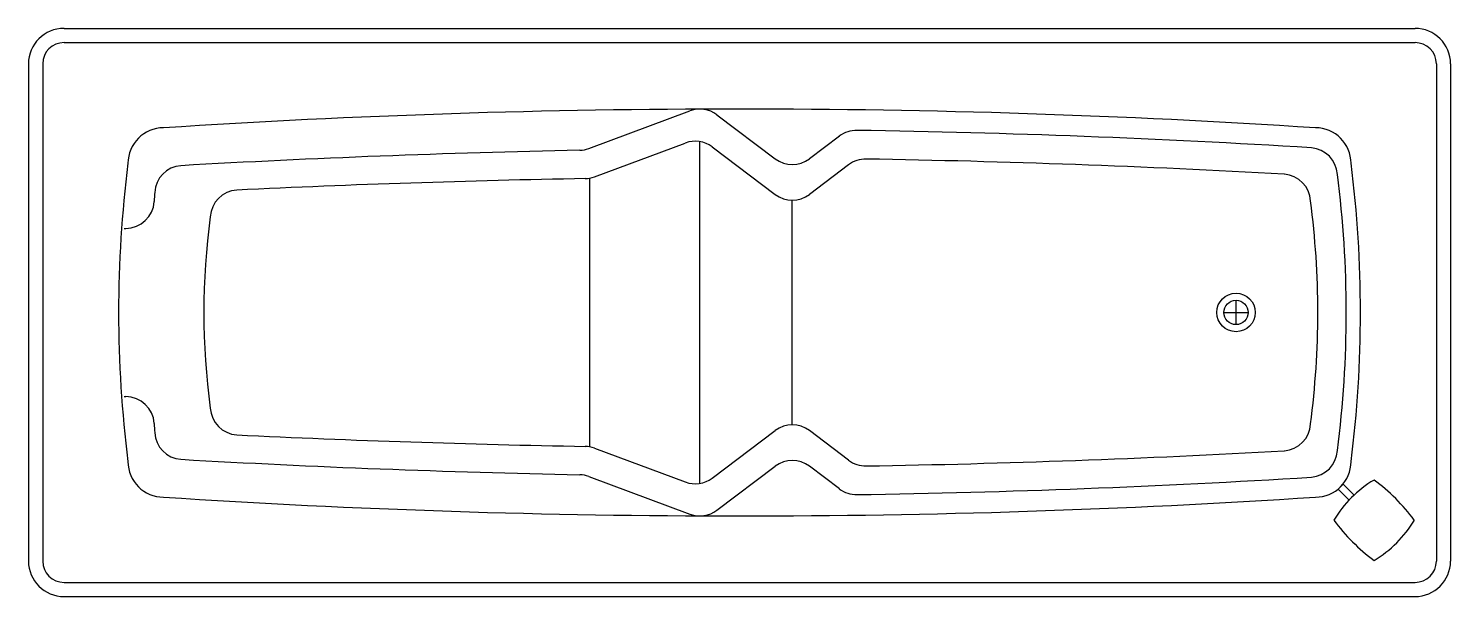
# Model space of a CAD drawing. Header units: millimetres. Extents: x 58.39 to 60.39, y 251.22 to 252.02.
import ezdxf

# ---------------------------------------------------------------- set-up
doc = ezdxf.new("R2010")
doc.units = ezdxf.units.MM
doc.layers.add('015', color=6, linetype='Continuous')
doc.layers.add('021', color=1, linetype='Continuous')

msp = doc.modelspace()

# ---------------------------------------------------------------- linework, layer by layer
at = {"layer": '015'}
for p, q in [((59.1781, 251.8513), (59.3201, 251.9041)), ((59.3582, 251.8986), (59.44, 251.8368)), ((59.3341, 251.3797), (59.3341, 251.861)), ((59.5303, 251.8686), (59.4882, 251.8368)), ((59.1858, 251.8115), (59.3135, 251.859)), ((59.3516, 251.8534), (59.44, 251.7867)), ((59.5433, 251.8283), (59.4882, 251.7867)), ((59.1796, 251.4316), (59.1796, 251.8091)), ((59.4641, 251.4621), (59.4641, 251.7786)), ((58.5246, 251.7388), (58.5268, 251.7388)), ((60.071, 251.6204), (60.1053, 251.6204)), ((60.0882, 251.6032), (60.0882, 251.6375)), ((58.5246, 251.5019), (58.5268, 251.5019)), ((59.3516, 251.3873), (59.44, 251.454)), ((59.5433, 251.4124), (59.4882, 251.454)), ((59.1858, 251.4292), (59.3135, 251.3817)), ((59.3582, 251.3421), (59.44, 251.4039)), ((59.5303, 251.3721), (59.4882, 251.4039)), ((59.1781, 251.3894), (59.3201, 251.3366)), ((60.2317, 251.3715), (60.2471, 251.3561)), ((60.2352, 251.375), (60.2388, 251.3785)), ((60.2388, 251.3785), (60.2541, 251.3632))]:
    msp.add_line(p, q, dxfattribs=at)
for radius in [0.0271, 0.0171]:
    msp.add_circle((60.0882, 251.6204), radius, dxfattribs=at)
for centre, radius, start, end in [((59.3899, 239.5125), 12.3943, 86.25291, 93.74709), ((59.3341, 251.8667), 0.04, 52.932, 110.4228), ((58.5799, 251.8304), 0.05, 90, 180), ((60.1999, 251.8304), 0.05, 0, 90), ((59.3275, 251.8215), 0.04, 52.932, 110.4228), ((59.5544, 251.8367), 0.04, 88.8418, 127.068), ((59.3394, 237.9279), 13.9505, 86.4874, 89.11366), ((59.4716, 236.6345), 15.2173, 91.15343, 93.26725), ((59.1641, 251.8887), 0.04, 271.5741, 290.4228), ((60.1909, 251.8123), 0.04, 3.5801, 85.4117), ((60.1838, 251.6204), 1.6672, 172.7636, 187.2364), ((58.6074, 251.7872), 0.04, 94.4575, 176.6381), ((59.4641, 251.8687), 0.04, 232.932, 307.068), ((59.5674, 251.7964), 0.04, 88.7438, 127.068), ((59.329, 237.1846), 14.6537, 86.76435, 89.06429), ((58.596, 251.6204), 1.6672, 352.7636, 7.2364), ((59.4853, 234.9324), 16.8794, 91.06033, 92.72489), ((59.1719, 251.8489), 0.04, 271.5276, 290.4228), ((60.1531, 251.7751), 0.04, 3.261, 85.6576), ((58.7039, 251.6204), 1.5393, 352.7441, 7.2559), ((64.8528, 251.4204), 6.2962, 176.63808, 176.75666), ((58.6856, 251.7529), 0.04, 93.9249, 176.9139), ((59.4641, 251.8186), 0.04, 232.932, 307.068), ((58.5268, 251.7788), 0.04, 270, 356.7567), ((58.9851, 251.6204), 1.2181, 352.5936, 7.4064), ((59.6468, 251.6204), 1.0102, 172.3398, 187.6602), ((58.5268, 251.4619), 0.04, 3.2433, 90), ((58.6856, 251.4879), 0.04, 183.0861, 266.0751), ((64.8528, 251.8204), 6.2962, 183.24334, 183.36192), ((59.4641, 251.4221), 0.04, 52.932, 127.068), ((60.1531, 251.4656), 0.04, 274.3424, 356.739), ((58.6074, 251.4535), 0.04, 183.3619, 265.5425), ((59.4853, 268.3083), 16.8794, 267.27511, 268.93967), ((59.1719, 251.3918), 0.04, 69.5772, 88.4724), ((59.329, 266.0561), 14.6537, 270.93571, 273.23565), ((60.1909, 251.4284), 0.04, 274.5883, 356.4199), ((58.5799, 251.4104), 0.05, 180, 270), ((59.4716, 266.6062), 15.2173, 266.73275, 268.84657), ((59.4641, 251.372), 0.04, 52.932, 127.068), ((59.5674, 251.4443), 0.04, 232.932, 271.2562), ((60.1999, 251.4104), 0.05, 270, 0), ((59.1641, 251.352), 0.04, 69.5772, 88.4259), ((59.3275, 251.4192), 0.04, 249.5772, 307.068), ((59.3394, 265.3128), 13.9505, 270.88634, 273.5126), ((60.3654, 251.2448), 0.1625, 120.75, 149.25), ((60.1231, 251.1687), 0.2682, 36.4217, 53.5783), ((59.3899, 263.7282), 12.3943, 266.25291, 273.74709), ((59.5544, 251.404), 0.04, 232.932, 271.1582), ((59.3341, 251.374), 0.04, 249.5772, 307.068), ((60.4416, 251.4871), 0.2682, 216.4217, 233.5783), ((60.1993, 251.411), 0.1625, 300.75, 329.25)]:
    msp.add_arc(centre, radius, start, end, dxfattribs=at)
at = {"layer": '021'}
for p, q in [((58.4399, 252.0204), (60.3399, 252.0204)), ((58.4399, 252.0004), (60.3399, 252.0004)), ((58.3899, 251.9704), (58.3899, 251.2704)), ((58.4099, 251.9704), (58.4099, 251.2704)), ((60.3699, 251.9704), (60.3699, 251.2704)), ((60.3899, 251.9704), (60.3899, 251.2704)), ((58.4399, 251.2404), (60.3399, 251.2404)), ((58.4399, 251.2204), (60.3399, 251.2204))]:
    msp.add_line(p, q, dxfattribs=at)
for centre, radius, start, end in [((58.4399, 251.9704), 0.05, 90, 180), ((60.3399, 251.9704), 0.05, 0, 90), ((58.4399, 251.9704), 0.03, 90, 180), ((60.3399, 251.9704), 0.03, 0, 90), ((58.4399, 251.2704), 0.05, 180, 270), ((58.4399, 251.2704), 0.03, 180, 270), ((60.3399, 251.2704), 0.05, 270, 0), ((60.3399, 251.2704), 0.03, 270, 0)]:
    msp.add_arc(centre, radius, start, end, dxfattribs=at)

doc.saveas('drawing.dxf')
